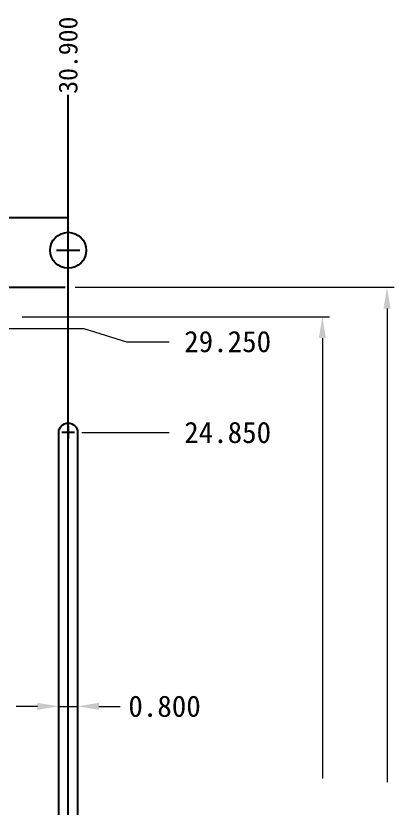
# Model space of a CAD drawing. Extents: x 741 to 839, y -25 to 98.
# Drawn here: x 821.24 to 837.23, y 64.66 to 98.2 of the extents above; entities that cross this region are included whole.
import ezdxf

# ---------------------------------------------------------------- set-up
doc = ezdxf.new("R2010")
doc.units = 0
for name, pattern in [('CENTER', [50.8, 31.75, -6.35, 6.35, -6.35]), ('CENTER2', [28.575, 19.05, -3.175, 3.175, -3.175]), ('HIDDEN', [0.375, 0.25, -0.125])]:
    doc.linetypes.add(name, pattern=pattern)
doc.layers.add('1D', color=4, linetype='Continuous')
doc.layers.add('中心线', color=1, linetype='CENTER2')
doc.layers.add('top', color=7, linetype='Continuous', lineweight=25)
doc.layers.add('标注线', color=3, linetype='Continuous', lineweight=9)
doc.styles.get("Standard").update_dxf_attribs({"font": ''})
doc.styles.get('Standard').set_extended_font_data('SimSun')
doc.dimstyles.new('ISO-25', dxfattribs={"dimtxt": 0.05, "dimasz": 0.01, "dimexe": 0.05, "dimexo": 0.05, "dimgap": 0.005, "dimtad": 1, "dimdec": 3, "dimdsep": 46, "dimtxsty": 'Standard', "dimcen": 2.5, "dimadec": 0, "dimazin": 0, "dimtfac": 1, "dimtdec": 3, "dimtmove": 0, "dimatfit": 3, "dimfxl": 1, "dimarcsym": 0})

# ---------------------------------------------------------------- blocks, each defined once
blk = doc.blocks.new('*D9')
at = {"layer": 'Defpoints', "color": 0, "transparency": 16777216}
for p in [(823.452, 94.852), (823.452, 88.276), (792.552, 55.711)]:
    blk.add_point(p, dxfattribs=at)
at = {"layer": '标注线', "color": 0, "lineweight": -2, "transparency": 16777216}
blk.add_line((823.452, 88.286), (823.452, 94.852), dxfattribs=at)
at = {"layer": '标注线', "color": 0, "transparency": 16777216, "insert": (823.452, 96.536), "char_height": 0.8, "attachment_point": 5, "rotation": 90}
blk.add_mtext('30.900', dxfattribs=at)

msp = doc.modelspace()

# ---------------------------------------------------------------- linework, layer by layer
at = {"layer": '1D', "color": 2, "linetype": 'HIDDEN', "ltscale": 15}
msp.add_line((757.7018, 86.7107, 0.1909), (823.4518, 86.7107, 0.1909), dxfattribs=at)
at = {"layer": '1D'}
for p, q in [((823.723, 80.5607, 0.1909), (823.1806, 80.5607, 0.1909)), ((823.4518, 80.8319, 0.1909), (823.4518, 80.2895, 0.1909))]:
    msp.add_line(p, q, dxfattribs=at)
at = {"layer": 'top'}
msp.add_line((758.7018, 89.6607, 0.1909), (823.4518, 89.6607, 0.1909), dxfattribs=at)
at = {"layer": 'top', "elevation": 0.1909}
msp.add_lwpolyline([(823.0518, 80.5607, -1), (823.8518, 80.5607), (823.8518, 58.3607, -1), (823.0518, 58.3607)], format="xyb", close=True, dxfattribs=at)
at = {"layer": 'top'}
msp.add_circle((823.4518, 88.2757, 0.1909), 0.762, dxfattribs=at)
at = {"layer": '中心线', "linetype": 'CENTER', "ltscale": 6}
msp.add_line((823.4518, 21.7607, 0.1909), (823.4518, 89.6607, 0.1909), dxfattribs=at)
at = {"layer": '中心线'}
msp.add_line((822.9644, 88.2757, 0.1909), (823.9392, 88.2757, 0.1909), dxfattribs=at)
at = {"layer": '标注线'}
for p, q in [((823.7518, 86.7107, 0.1909), (837.2331, 86.7107, 0.1909)), ((836.9331, 85.8107, 0.1909), (836.9331, 65.7607, 0.1909)), ((821.5018, 85.4607, 0.1909), (834.4992, 85.4607, 0.1909)), ((820.7238, 84.9607, 0.1909), (824.1186, 84.9607, 0.1909)), ((824.1186, 84.9607, 0.1909), (825.9186, 84.4065, 0.1909)), ((834.1992, 84.5607, 0.1909), (834.1992, 65.9107, 0.1909)), ((825.9186, 84.4065, 0.1909), (827.7186, 84.4065, 0.1909)), ((824.023, 80.5607, 0.1909), (827.7186, 80.5607, 0.1909)), ((822.1518, 68.9703, 0.1909), (821.2518, 68.9703, 0.1909)), ((823.0518, 68.9703, 0.1909), (823.8518, 68.9703, 0.1909)), ((824.7518, 68.9703, 0.1909), (825.6518, 68.9703, 0.1909))]:
    msp.add_line(p, q, dxfattribs=at)
for points in [[(836.7831, 85.8107, 0.1909), (837.0831, 85.8107, 0.1909), (836.9331, 86.7107, 0.1909)], [(834.0492, 84.5607, 0.1909), (834.3492, 84.5607, 0.1909), (834.1992, 85.4607, 0.1909)], [(822.1518, 69.1203, 0.1909), (822.1518, 68.8203, 0.1909), (823.0518, 68.9703, 0.1909)], [(824.7518, 69.1203, 0.1909), (824.7518, 68.8203, 0.1909), (823.8518, 68.9703, 0.1909)]]:
    msp.add_solid(points, dxfattribs=at)

# ---------------------------------------------------------------- texts
at = {"layer": '标注线', "char_height": 0.9, "attachment_point": 5}
for s, insert in [('\\A1;29.250', (830.1936, 84.4065, 0.1909)), ('\\A1;24.850', (830.1936, 80.5607, 0.1909)), ('\\A1;0.800', (827.5268, 68.9703, 0.1909))]:
    msp.add_mtext(s, dxfattribs=dict(at, insert=insert))

# ---------------------------------------------------------------- dimensions: what is measured, and where the dimension line sits
at = {"layer": '标注线', "color": 4}
dim = msp.add_ordinate_dim(feature_location=(823.4518, 88.2757, 0.1909), offset=(0, 6.5763), dtype=1, origin=(792.5518, 55.7107, 0.1909), dimstyle='ISO-25', override={"dimtxt": 0.8, "dimasz": 0.02, "dimexe": 0.02, "dimexo": 0.01, "dimgap": 0.03, "dimtad": 0, "dimdec": 3, "dimzin": 0, "dimdsep": 46}, dxfattribs=at)
dim.commit()
dim.dimension.update_dxf_attribs({"geometry": '*D9', "text_midpoint": (823.4518, 96.5356, 0.1909)})

doc.saveas('drawing.dxf')
